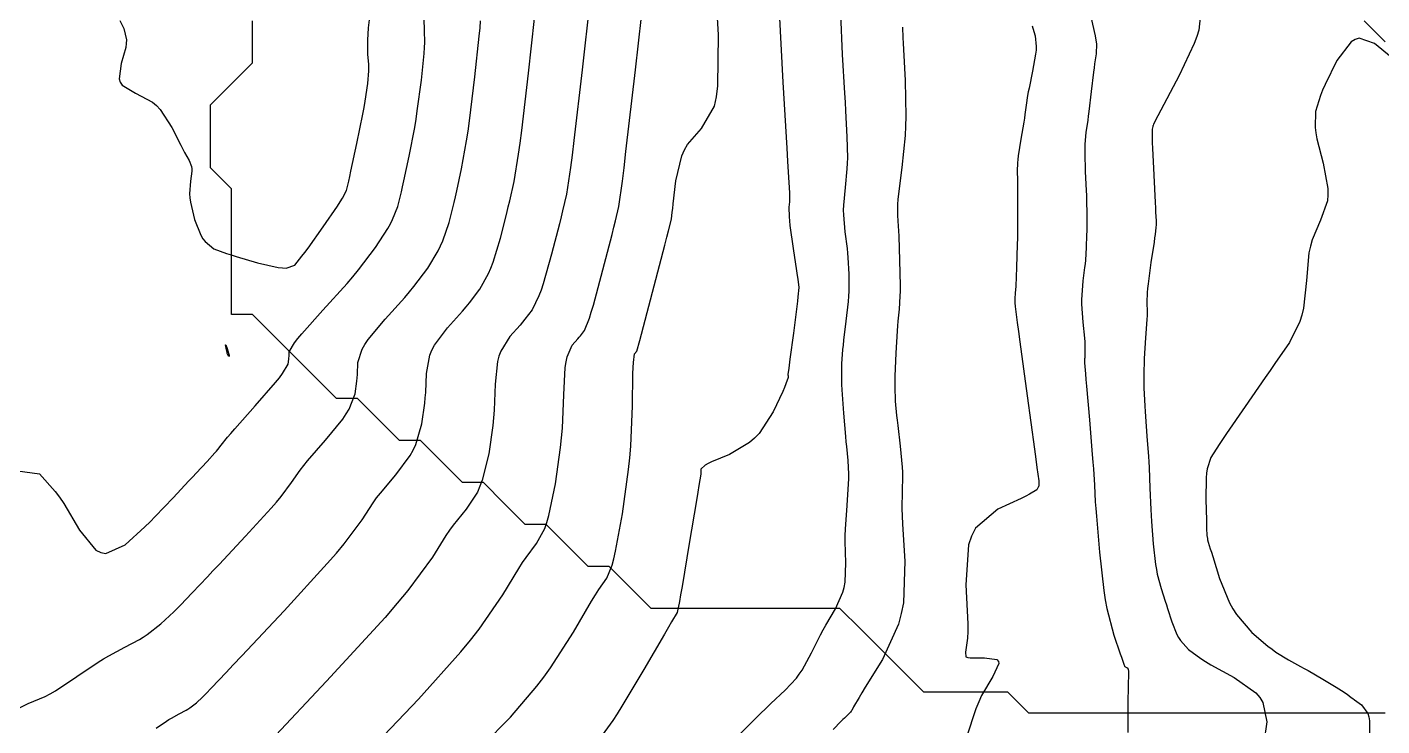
# Model space of a CAD drawing. Header units: metres. Extents: x 837117 to 838479, y 1189012 to 1191015.
# Drawn here: x 837510.4 to 837574.9, y 1190522.4 to 1190555.7 of the extents above; entities that cross this region are included whole.
import ezdxf

# ---------------------------------------------------------------- set-up
doc = ezdxf.new("R2010")
doc.units = ezdxf.units.M
doc.header["$LTSCALE"] = 0.3
for name, color, linetype in [('COTAS 10', 1, 'Continuous'), ('COTAS INT', 252, 'Continuous'), ('DRENAJE', 5, 'Continuous')]:
    doc.layers.add(name, color=color, linetype=linetype)

msp = doc.modelspace()

# ---------------------------------------------------------------- linework, layer by layer
at = {"layer": 'COTAS 10'}
for points in [[(837544.258, 1190521.907), (837545.322, 1190522.965), (837545.573, 1190523.209), (837545.806, 1190523.433), (837546.49, 1190524.068), (837547.025, 1190524.645), (837547.164, 1190524.832), (837547.298, 1190525.031), (837547.748, 1190525.848), (837548.18, 1190526.715), (837548.302, 1190526.945), (837548.426, 1190527.17), (837548.883, 1190527.948), (837549.243, 1190528.74), (837549.306, 1190528.975), (837549.353, 1190529.216), (837549.386, 1190530.144), (837549.351, 1190531.153), (837549.354, 1190531.445), (837549.362, 1190531.743), (837549.439, 1190532.868), (837549.516, 1190533.905), (837549.526, 1190534.148), (837549.53, 1190534.372), (837549.5, 1190535.02), (837549.428, 1190535.683), (837549.405, 1190535.916), (837549.381, 1190536.17), (837549.283, 1190537.267), (837549.205, 1190538.381), (837549.193, 1190538.646), (837549.185, 1190538.892), (837549.192, 1190539.623), (837549.245, 1190540.305), (837549.266, 1190540.52), (837549.291, 1190540.746), (837549.402, 1190541.658), (837549.503, 1190542.602), (837549.52, 1190542.849), (837549.533, 1190543.089), (837549.541, 1190543.904), (837549.5, 1190544.683), (837549.481, 1190544.9), (837549.459, 1190545.118), (837549.355, 1190545.912), (837549.28, 1190546.722), (837549.277, 1190546.951), (837549.281, 1190547.181), (837549.358, 1190548.028), (837549.448, 1190548.922), (837549.461, 1190549.182), (837549.469, 1190549.447), (837549.451, 1190550.447), (837549.384, 1190551.677), (837549.36, 1190552.087), (837549.335, 1190552.526), (837549.225, 1190554.362), (837549.142, 1190556.3)], [(837516.511, 1190522.269), (837516.998, 1190522.602), (837517.12, 1190522.678), (837517.237, 1190522.748), (837517.61, 1190522.942), (837517.94, 1190523.116), (837518.029, 1190523.172), (837518.118, 1190523.232), (837518.429, 1190523.478), (837518.726, 1190523.75), (837518.805, 1190523.827), (837518.883, 1190523.903), (837519.152, 1190524.184), (837519.842, 1190524.921), (837520.184, 1190525.285), (837520.592, 1190525.719), (837522.611, 1190527.862), (837524.669, 1190530.106), (837525.101, 1190530.602), (837525.474, 1190531.044), (837526.323, 1190532.19), (837526.85, 1190533.002), (837527.019, 1190533.234), (837527.199, 1190533.468), (837527.935, 1190534.339), (837528.614, 1190535.252), (837528.758, 1190535.513), (837528.883, 1190535.777), (837529.176, 1190536.762), (837529.313, 1190537.744), (837529.34, 1190538.007), (837529.362, 1190538.266), (837529.4, 1190539.168), (837529.557, 1190540.035), (837529.654, 1190540.271), (837529.773, 1190540.506), (837530.399, 1190541.344), (837531.108, 1190542.131), (837531.281, 1190542.334), (837531.443, 1190542.531), (837531.942, 1190543.19), (837532.355, 1190543.936), (837532.462, 1190544.189), (837532.567, 1190544.461), (837532.918, 1190545.61), (837533.22, 1190546.802), (837533.293, 1190547.102), (837533.361, 1190547.389), (837533.569, 1190548.316), (837533.784, 1190549.618), (837533.856, 1190550.141), (837533.934, 1190550.735), (837534.261, 1190553.468), (837534.548, 1190556.071)], [(837575.374, 1190554.24), (837574.58, 1190554.885), (837573.85, 1190555.143), (837573.654, 1190555.083), (837573.46, 1190554.967), (837572.78, 1190554.074), (837572.22, 1190552.933), (837572.103, 1190552.661), (837572.001, 1190552.408), (837571.768, 1190551.65), (837571.746, 1190550.886), (837571.777, 1190550.628), (837571.824, 1190550.351), (837572.128, 1190549.183), (837572.36, 1190547.978), (837572.361, 1190547.677), (837572.334, 1190547.391), (837572.011, 1190546.476), (837571.602, 1190545.535), (837571.521, 1190545.233), (837571.455, 1190544.912), (837571.335, 1190543.602), (837571.194, 1190542.278), (837571.115, 1190541.949), (837571.018, 1190541.637), (837570.522, 1190540.643), (837569.827, 1190539.635), (837569.604, 1190539.313), (837569.369, 1190538.972), (837568.41, 1190537.586), (837567.526, 1190536.298), (837567.337, 1190536.019), (837567.173, 1190535.774), (837566.783, 1190535.168), (837566.604, 1190534.625), (837566.573, 1190534.419), (837566.549, 1190534.19), (837566.532, 1190533.159), (837566.563, 1190532.174), (837566.57, 1190531.972), (837566.576, 1190531.801), (837566.594, 1190531.443), (837566.611, 1190531.3), (837566.616, 1190531.265), (837566.622, 1190531.233), (837566.648, 1190531.133), (837566.749, 1190530.816), (837566.802, 1190530.646), (837566.866, 1190530.441), (837567.19, 1190529.404), (837567.667, 1190528.237), (837567.829, 1190527.95), (837568.003, 1190527.679), (837568.737, 1190526.831), (837569.501, 1190526.176), (837569.693, 1190526.027), (837569.877, 1190525.892), (837570.474, 1190525.52), (837571.057, 1190525.208), (837571.232, 1190525.11), (837571.414, 1190525.008), (837572.119, 1190524.6), (837572.748, 1190524.222), (837572.881, 1190524.14), (837572.997, 1190524.066), (837573.269, 1190523.882), (837573.471, 1190523.731), (837573.543, 1190523.678), (837573.621, 1190523.622), (837573.961, 1190523.379), (837574.253, 1190522.966), (837574.301, 1190522.801), (837574.335, 1190522.614), (837574.34, 1190521.756)]]:
    msp.add_lwpolyline(points, dxfattribs=at)
at = {"layer": 'COTAS INT'}
for points in [[(837532.087, 1190521.456), (837533.393, 1190522.787), (837534.661, 1190524.266), (837534.991, 1190524.7), (837535.312, 1190525.145), (837536.396, 1190526.843), (837537.263, 1190528.313), (837537.448, 1190528.614), (837537.609, 1190528.871), (837537.989, 1190529.416), (837538.239, 1190530.036), (837538.318, 1190530.341), (837538.401, 1190530.702), (837538.735, 1190532.484), (837539.028, 1190534.584), (837539.085, 1190535.146), (837539.132, 1190535.7), (837539.213, 1190537.629), (837539.235, 1190539.147), (837539.244, 1190539.442), (837539.255, 1190539.682), (837539.303, 1190540.098), (837539.354, 1190540.155), (837539.367, 1190540.17), (837539.378, 1190540.184), (837539.415, 1190540.232), (837539.561, 1190540.736), (837539.643, 1190541.037), (837539.742, 1190541.41), (837540.247, 1190543.34), (837540.75, 1190545.28), (837540.848, 1190545.659), (837540.928, 1190545.969), (837541.066, 1190546.514), (837541.112, 1190546.854), (837541.134, 1190547.033), (837541.159, 1190547.25), (837541.286, 1190548.343), (837541.565, 1190549.538), (837541.687, 1190549.819), (837541.829, 1190550.079), (837542.504, 1190550.838), (837543.115, 1190551.898), (837543.216, 1190552.347), (837543.288, 1190552.865), (837543.305, 1190555.296), (837543.172, 1190557.734)], [(837514.783, 1190555.988), (837514.973, 1190555.601), (837515.093, 1190555.056), (837515.088, 1190554.88), (837515.065, 1190554.694), (837514.842, 1190553.932), (837514.746, 1190553.209), (837514.803, 1190553.047), (837514.896, 1190552.902), (837515.535, 1190552.517), (837516.333, 1190552.099), (837516.527, 1190551.933), (837516.709, 1190551.746), (837517.266, 1190550.888), (837517.685, 1190550.039), (837517.78, 1190549.857), (837517.865, 1190549.698), (837518.093, 1190549.314), (837518.204, 1190549.021), (837518.214, 1190548.919), (837518.216, 1190548.808), (837518.149, 1190548.331), (837518.101, 1190547.726), (837518.115, 1190547.533), (837518.141, 1190547.33), (837518.332, 1190546.507), (837518.639, 1190545.749), (837518.737, 1190545.587), (837518.842, 1190545.446), (837519.267, 1190545.111), (837519.868, 1190544.885), (837520.083, 1190544.813), (837520.318, 1190544.738), (837521.344, 1190544.433), (837522.323, 1190544.214), (837522.529, 1190544.193), (837522.707, 1190544.19), (837523.117, 1190544.319), (837523.462, 1190544.747), (837523.6, 1190544.931), (837523.756, 1190545.143), (837524.47, 1190546.147), (837525.149, 1190547.137), (837525.282, 1190547.34), (837525.391, 1190547.513), (837525.589, 1190547.88), (837525.69, 1190548.324), (837525.738, 1190548.546), (837525.795, 1190548.81), (837526.073, 1190550.118), (837526.358, 1190551.521), (837526.419, 1190551.845), (837526.472, 1190552.141), (837526.597, 1190552.976), (837526.644, 1190553.589), (837526.647, 1190553.744), (837526.645, 1190553.894), (837526.606, 1190554.383), (837526.595, 1190555.064), (837526.612, 1190555.335), (837526.638, 1190555.641), (837526.803, 1190557.042)], [(837527.031, 1190521.57), (837529.015, 1190523.648), (837531.04, 1190525.905), (837531.498, 1190526.46), (837531.912, 1190526.984), (837533.038, 1190528.625), (837533.792, 1190529.876), (837533.972, 1190530.154), (837534.139, 1190530.403), (837534.638, 1190531.057), (837535.031, 1190531.775), (837535.132, 1190532.065), (837535.229, 1190532.394), (837535.549, 1190533.91), (837535.79, 1190535.638), (837535.837, 1190536.1), (837535.875, 1190536.555), (837535.942, 1190538.142), (837536.009, 1190539.443), (837536.047, 1190539.718), (837536.094, 1190539.957), (837536.335, 1190540.513), (837536.605, 1190540.813), (837536.671, 1190540.891), (837536.733, 1190540.966), (837536.924, 1190541.218), (837537.159, 1190541.802), (837537.249, 1190542.088), (837537.35, 1190542.427), (837537.804, 1190544.096), (837538.24, 1190545.788), (837538.33, 1190546.14), (837538.405, 1190546.442), (837538.567, 1190547.115), (837538.732, 1190548.324), (837538.81, 1190548.965), (837538.902, 1190549.738), (837539.352, 1190553.633), (837539.792, 1190557.464)], [(837537.183, 1190556.899), (837536.816, 1190553.632), (837536.421, 1190550.267), (837536.335, 1190549.573), (837536.259, 1190548.984), (837536.068, 1190547.715), (837535.883, 1190546.916), (837535.811, 1190546.621), (837535.73, 1190546.295), (837535.361, 1190544.853), (837534.958, 1190543.444), (837534.856, 1190543.138), (837534.757, 1190542.869), (837534.433, 1190542.204), (837534.088, 1190541.749), (837533.976, 1190541.613), (837533.857, 1190541.472), (837533.367, 1190540.928), (837532.934, 1190540.232), (837532.85, 1190539.995), (837532.783, 1190539.739), (837532.671, 1190538.655), (837532.618, 1190537.411), (837532.588, 1190537.054), (837532.552, 1190536.691), (837532.363, 1190535.336), (837532.056, 1190534.086), (837531.945, 1190533.789), (837531.822, 1190533.513), (837531.286, 1190532.698), (837530.669, 1190531.936), (837530.496, 1190531.694), (837530.321, 1190531.439), (837529.68, 1190530.408), (837528.513, 1190528.823), (837528.006, 1190528.219), (837527.42, 1190527.544), (837524.638, 1190524.508), (837521.975, 1190521.684)], [(837546.199, 1190556.392), (837546.373, 1190553.051), (837546.564, 1190549.902), (837546.601, 1190549.276), (837546.633, 1190548.757), (837546.69, 1190547.768), (837546.695, 1190547.485), (837546.693, 1190547.41), (837546.69, 1190547.336), (837546.664, 1190547.083), (837546.675, 1190546.635), (837546.694, 1190546.439), (837546.72, 1190546.211), (837546.874, 1190545.127), (837547.036, 1190544.057), (837547.067, 1190543.838), (837547.093, 1190543.653), (837547.136, 1190543.263), (837547.1, 1190542.824), (837547.075, 1190542.608), (837547.045, 1190542.35), (837546.882, 1190541.08), (837546.719, 1190539.843), (837546.663, 1190539.416), (837546.623, 1190539.113), (837546.624, 1190539.09), (837546.625, 1190539.077), (837546.627, 1190539.061), (837546.634, 1190538.979), (837546.529, 1190538.665), (837546.46, 1190538.504), (837546.373, 1190538.31), (837545.914, 1190537.341), (837545.247, 1190536.311), (837545.028, 1190536.079), (837544.795, 1190535.87), (837543.831, 1190535.309), (837542.979, 1190534.951), (837542.815, 1190534.871), (837542.684, 1190534.799), (837542.472, 1190534.605), (837542.468, 1190534.482), (837542.467, 1190534.455), (837542.466, 1190534.43), (837542.465, 1190534.362), (837542.382, 1190533.825), (837542.329, 1190533.504), (837542.264, 1190533.109), (837541.922, 1190531.058), (837541.574, 1190529.01), (837541.505, 1190528.616), (837541.448, 1190528.298), (837541.341, 1190527.774), (837541.079, 1190527.338), (837540.925, 1190527.075), (837540.735, 1190526.749), (837539.753, 1190525.06), (837538.711, 1190523.306), (837538.483, 1190522.941), (837538.281, 1190522.627), (837537.77, 1190521.927)], [(837566.28, 1190556.262), (837566.2, 1190555.517), (837566.105, 1190555.222), (837565.979, 1190554.89), (837565.261, 1190553.369), (837564.25, 1190551.433), (837564.049, 1190551.049), (837564.024, 1190550.983), (837564.017, 1190550.958), (837564.009, 1190550.93), (837563.981, 1190550.804), (837563.974, 1190550.379), (837563.981, 1190550.162), (837563.99, 1190549.903), (837564.054, 1190548.607), (837564.124, 1190547.314), (837564.137, 1190547.057), (837564.148, 1190546.844), (837564.165, 1190546.435), (837564.165, 1190546.311), (837564.164, 1190546.277), (837564.164, 1190546.243), (837564.16, 1190546.122), (837564.12, 1190545.792), (837564.097, 1190545.627), (837564.069, 1190545.429), (837563.923, 1190544.449), (837563.784, 1190543.433), (837563.76, 1190543.213), (837563.743, 1190543.02), (837563.733, 1190542.544), (837563.743, 1190542.103), (837563.737, 1190541.93), (837563.729, 1190541.737), (837563.668, 1190540.858), (837563.606, 1190539.872), (837563.596, 1190539.611), (837563.59, 1190539.355), (837563.592, 1190538.474), (837563.627, 1190537.606), (837563.641, 1190537.358), (837563.657, 1190537.108), (837563.729, 1190536.176), (837563.802, 1190535.217), (837563.818, 1190534.948), (837563.833, 1190534.678), (837563.873, 1190533.694), (837563.915, 1190532.684), (837563.931, 1190532.398), (837563.949, 1190532.11), (837564.03, 1190531.048), (837564.144, 1190530.065), (837564.183, 1190529.826), (837564.225, 1190529.602), (837564.404, 1190528.917), (837564.604, 1190528.315), (837564.659, 1190528.144), (837564.715, 1190527.972), (837564.917, 1190527.334), (837565.161, 1190526.736), (837565.244, 1190526.589), (837565.333, 1190526.45), (837565.709, 1190526.016), (837566.298, 1190525.578), (837566.522, 1190525.437), (837566.771, 1190525.288), (837567.89, 1190524.677), (837568.915, 1190523.947), (837569.105, 1190523.724), (837569.254, 1190523.49), (837569.454, 1190522.568), (837569.303, 1190521.589)], [(837509.586, 1190523.03), (837510.419, 1190523.448), (837511.216, 1190523.772), (837511.462, 1190523.901), (837511.719, 1190524.048), (837512.739, 1190524.722), (837513.753, 1190525.415), (837514.007, 1190525.574), (837514.249, 1190525.719), (837515.026, 1190526.124), (837515.713, 1190526.484), (837515.899, 1190526.601), (837516.083, 1190526.726), (837516.731, 1190527.238), (837517.348, 1190527.805), (837517.513, 1190527.964), (837517.675, 1190528.123), (837518.236, 1190528.708), (837518.956, 1190529.483), (837519.218, 1190529.763), (837519.507, 1190530.071), (837520.774, 1190531.419), (837521.989, 1190532.743), (837522.244, 1190533.036), (837522.464, 1190533.297), (837522.965, 1190533.973), (837523.378, 1190534.565), (837523.543, 1190534.774), (837523.729, 1190535.001), (837524.584, 1190535.98), (837525.406, 1190536.99), (837525.571, 1190537.237), (837525.71, 1190537.469), (837525.99, 1190538.188), (837526.075, 1190538.798), (837526.091, 1190538.961), (837526.105, 1190539.121), (837526.128, 1190539.681), (837526.331, 1190540.33), (837526.457, 1190540.548), (837526.613, 1190540.781), (837527.431, 1190541.759), (837528.359, 1190542.789), (837528.585, 1190543.055), (837528.798, 1190543.313), (837529.452, 1190544.175), (837529.953, 1190545.003), (837530.069, 1190545.239), (837530.175, 1190545.478), (837530.475, 1190546.366), (837530.71, 1190547.31), (837530.775, 1190547.583), (837530.839, 1190547.863), (837531.071, 1190548.917), (837531.309, 1190550.253), (837531.377, 1190550.709), (837531.446, 1190551.204), (837531.706, 1190553.304), (837531.913, 1190555.244), (837531.949, 1190555.637), (837531.976, 1190555.968)], [(837509.909, 1190534.534), (837510.958, 1190534.387), (837511.706, 1190533.547), (837511.912, 1190533.266), (837512.118, 1190532.965), (837512.858, 1190531.7), (837513.64, 1190530.739), (837513.873, 1190530.629), (837514.112, 1190530.587), (837515.033, 1190530.998), (837515.971, 1190531.859), (837516.221, 1190532.101), (837516.467, 1190532.343), (837517.32, 1190533.232), (837518.071, 1190534.045), (837518.252, 1190534.24), (837518.421, 1190534.423), (837518.938, 1190534.975), (837519.309, 1190535.38), (837519.387, 1190535.469), (837519.454, 1190535.549), (837519.607, 1190535.756), (837519.907, 1190536.129), (837520.067, 1190536.313), (837520.259, 1190536.533), (837521.232, 1190537.621), (837522.197, 1190538.729), (837522.385, 1190538.961), (837522.538, 1190539.161), (837522.803, 1190539.614), (837522.836, 1190539.851), (837522.843, 1190539.914), (837522.848, 1190539.977), (837522.857, 1190540.194), (837523.104, 1190540.626), (837523.26, 1190540.824), (837523.453, 1190541.056), (837524.463, 1190542.175), (837525.611, 1190543.448), (837525.89, 1190543.777), (837526.152, 1190544.096), (837526.961, 1190545.161), (837527.551, 1190546.07), (837527.675, 1190546.29), (837527.783, 1190546.495), (837528.032, 1190547.123), (837528.2, 1190547.817), (837528.256, 1190548.064), (837528.317, 1190548.336), (837528.572, 1190549.517), (837528.833, 1190550.887), (837528.898, 1190551.277), (837528.959, 1190551.673), (837529.152, 1190553.14), (837529.278, 1190554.416), (837529.298, 1190554.691), (837529.311, 1190554.931), (837529.301, 1190555.513), (837529.292, 1190556.057)], [(837552.078, 1190555.673), (837552.106, 1190555.15), (837552.119, 1190554.897), (837552.135, 1190554.598), (837552.211, 1190553.126), (837552.242, 1190551.408), (837552.229, 1190550.954), (837552.207, 1190550.508), (837552.051, 1190548.974), (837551.887, 1190547.727), (837551.86, 1190547.462), (837551.84, 1190547.233), (837551.837, 1190546.696), (837551.883, 1190546.178), (837551.895, 1190545.961), (837551.907, 1190545.712), (837551.946, 1190544.546), (837551.966, 1190543.355), (837551.965, 1190543.09), (837551.961, 1190542.854), (837551.922, 1190542.236), (837551.862, 1190541.65), (837551.845, 1190541.434), (837551.827, 1190541.194), (837551.761, 1190540.133), (837551.715, 1190539.043), (837551.711, 1190538.785), (837551.71, 1190538.546), (837551.737, 1190537.84), (837551.803, 1190537.157), (837551.827, 1190536.933), (837551.854, 1190536.693), (837551.971, 1190535.698), (837552.068, 1190534.707), (837552.081, 1190534.469), (837552.089, 1190534.247), (837552.072, 1190533.579), (837552.058, 1190532.719), (837552.068, 1190532.377), (837552.085, 1190531.99), (837552.196, 1190530.216), (837552.124, 1190528.24), (837552.025, 1190527.726), (837551.891, 1190527.226), (837551.124, 1190525.539), (837550.31, 1190524.221), (837550.147, 1190523.954), (837550.012, 1190523.73), (837549.75, 1190523.274), (837549.66, 1190523.11), (837549.633, 1190523.07), (837549.605, 1190523.033), (837549.498, 1190522.918), (837549.318, 1190522.747), (837549.244, 1190522.675), (837549.16, 1190522.592), (837548.77, 1190522.202)], [(837558.257, 1190555.724), (837558.291, 1190555.625), (837558.407, 1190555.245), (837558.454, 1190554.745), (837558.446, 1190554.571), (837558.428, 1190554.381), (837558.285, 1190553.567), (837558.114, 1190552.764), (837558.078, 1190552.581), (837558.047, 1190552.415), (837557.977, 1190551.957), (837557.915, 1190551.497), (837557.89, 1190551.33), (837557.861, 1190551.145), (837557.726, 1190550.332), (837557.602, 1190549.534), (837557.579, 1190549.359), (837557.562, 1190549.203), (837557.543, 1190548.806), (837557.556, 1190548.371), (837557.559, 1190548.192), (837557.562, 1190547.987), (837557.569, 1190547.033), (837557.565, 1190545.919), (837557.56, 1190545.613), (837557.554, 1190545.308), (837557.516, 1190544.216), (837557.476, 1190543.326), (837557.467, 1190543.149), (837557.459, 1190543.002), (837557.439, 1190542.718), (837557.432, 1190542.61), (837557.432, 1190542.573), (837557.434, 1190542.532), (837557.448, 1190542.361), (837557.548, 1190541.591), (837557.604, 1190541.173), (837557.673, 1190540.667), (837558.022, 1190538.099), (837558.367, 1190535.562), (837558.433, 1190535.076), (837558.487, 1190534.683), (837558.573, 1190534.043), (837558.575, 1190534.018), (837558.576, 1190534.013), (837558.576, 1190533.998), (837558.578, 1190533.979), (837558.579, 1190533.968), (837558.58, 1190533.955), (837558.586, 1190533.889), (837558.573, 1190533.799), (837558.563, 1190533.772), (837558.55, 1190533.743), (837558.478, 1190533.628), (837558.137, 1190533.412), (837557.955, 1190533.319), (837557.735, 1190533.211), (837556.623, 1190532.705), (837555.56, 1190531.787), (837555.371, 1190531.42), (837555.228, 1190531.003), (837555.093, 1190529.093), (837555.19, 1190527.244), (837555.194, 1190526.867), (837555.187, 1190526.548), (837555.077, 1190525.883), (837555.108, 1190525.67), (837555.191, 1190525.636), (837555.305, 1190525.613), (837555.984, 1190525.621), (837556.586, 1190525.533), (837556.652, 1190525.449), (837556.674, 1190525.341), (837556.392, 1190524.734), (837555.853, 1190523.82), (837555.714, 1190523.517), (837555.579, 1190523.193), (837555.128, 1190521.842)], [(837561.051, 1190556.163), (837561.266, 1190555.255), (837561.301, 1190555.052), (837561.325, 1190554.871), (837561.32, 1190554.393), (837561.236, 1190553.911), (837561.21, 1190553.727), (837561.183, 1190553.522), (837561.074, 1190552.597), (837560.964, 1190551.649), (837560.936, 1190551.429), (837560.91, 1190551.227), (837560.824, 1190550.649), (837560.772, 1190550.086), (837560.766, 1190549.893), (837560.765, 1190549.684), (837560.794, 1190548.796), (837560.838, 1190547.876), (837560.847, 1190547.647), (837560.854, 1190547.429), (837560.867, 1190546.734), (837560.865, 1190546.115), (837560.862, 1190545.945), (837560.859, 1190545.776), (837560.838, 1190545.169), (837560.798, 1190544.559), (837560.782, 1190544.388), (837560.764, 1190544.215), (837560.681, 1190543.583), (837560.622, 1190542.893), (837560.619, 1190542.683), (837560.621, 1190542.465), (837560.68, 1190541.613), (837560.754, 1190540.844), (837560.766, 1190540.679), (837560.775, 1190540.534), (837560.78, 1190540.182), (837560.767, 1190539.973), (837560.765, 1190539.917), (837560.763, 1190539.863), (837560.764, 1190539.676), (837560.801, 1190539.15), (837560.823, 1190538.883), (837560.85, 1190538.562), (837560.988, 1190536.964), (837561.128, 1190535.304), (837561.156, 1190534.944), (837561.179, 1190534.628), (837561.225, 1190533.846), (837561.27, 1190533.053), (837561.294, 1190532.729), (837561.323, 1190532.361), (837561.465, 1190530.653), (837561.677, 1190528.829), (837561.749, 1190528.387), (837561.828, 1190527.972), (837562.159, 1190526.7), (837562.458, 1190525.814), (837562.516, 1190525.642), (837562.563, 1190525.503), (837562.644, 1190525.264), (837562.655, 1190525.235), (837562.663, 1190525.221), (837562.681, 1190525.201), (837562.709, 1190525.18), (837562.72, 1190525.173), (837562.732, 1190525.166), (837562.785, 1190525.137), (837562.832, 1190525.074), (837562.84, 1190525.046), (837562.846, 1190525.013), (837562.848, 1190524.855), (837562.835, 1190524.312), (837562.832, 1190524.036), (837562.829, 1190523.705), (837562.817, 1190522.058)], [(837519.983, 1190539.969), (837519.915, 1190540.082), (837519.904, 1190540.118), (837519.893, 1190540.161), (837519.844, 1190540.375), (837519.818, 1190540.529), (837519.821, 1190540.535), (837519.829, 1190540.525), (837519.892, 1190540.356), (837519.965, 1190540.133), (837519.978, 1190540.089), (837519.987, 1190540.054), (837519.997, 1190539.988), (837519.983, 1190539.969)]]:
    msp.add_lwpolyline(points, dxfattribs=at)
at = {"layer": 'DRENAJE'}
for points in [[(837575.09, 1190522.976, 0), (837574.09, 1190522.976, 0), (837573.091, 1190522.976, 0), (837572.091, 1190522.976, 0), (837571.091, 1190522.976, 0), (837570.092, 1190522.976, 0), (837569.092, 1190522.976, 0), (837568.092, 1190522.976, 0), (837567.093, 1190522.976, 0), (837566.093, 1190522.976, 0), (837565.093, 1190522.976, 0), (837564.094, 1190522.976, 0), (837563.094, 1190522.976, 0), (837562.094, 1190522.976, 0), (837561.095, 1190522.976, 0), (837560.095, 1190522.976, 0), (837559.095, 1190522.976, 0), (837558.096, 1190522.976, 0), (837557.096, 1190523.976, 0), (837556.096, 1190523.976, 0), (837555.097, 1190523.976, 0), (837554.097, 1190523.976, 0), (837553.097, 1190523.976, 0), (837552.098, 1190524.975, 0), (837551.098, 1190525.975, 0), (837550.098, 1190526.975, 0), (837549.099, 1190527.974, 0), (837548.099, 1190527.974, 0), (837547.099, 1190527.974, 0), (837546.1, 1190527.974, 0), (837545.1, 1190527.974, 0), (837544.1, 1190527.974, 0), (837543.101, 1190527.974, 0), (837542.101, 1190527.974, 0), (837541.101, 1190527.974, 0), (837540.102, 1190527.974, 0), (837539.102, 1190528.974, 0), (837538.102, 1190529.974, 0), (837537.103, 1190529.974, 0), (837536.103, 1190530.973, 0), (837535.103, 1190531.973, 0), (837534.104, 1190531.973, 0), (837533.104, 1190532.973, 0), (837532.105, 1190533.972, 0), (837531.105, 1190533.972, 0), (837530.105, 1190534.972, 0), (837529.106, 1190535.972, 0), (837528.106, 1190535.972, 0), (837527.106, 1190536.971, 0), (837526.107, 1190537.971, 0), (837525.107, 1190537.971, 0), (837524.107, 1190538.971, 0), (837523.108, 1190539.97, 0), (837522.108, 1190540.97, 0), (837521.108, 1190541.97, 0), (837520.109, 1190541.97, 0), (837520.109, 1190542.969, 0), (837520.109, 1190543.969, 0), (837520.109, 1190544.969, 0), (837520.109, 1190545.968, 0), (837520.109, 1190546.968, 0), (837520.109, 1190547.968, 0), (837519.109, 1190548.967, 0), (837519.109, 1190549.967, 0), (837519.109, 1190550.967, 0), (837519.109, 1190551.966, 0), (837520.109, 1190552.966, 0), (837521.108, 1190553.966, 0), (837521.108, 1190554.965, 0), (837521.108, 1190555.965, 0)], [(837575.09, 1190554.965, 0), (837574.09, 1190555.965, 0)]]:
    msp.add_polyline3d(points, dxfattribs=at)

doc.saveas('drawing.dxf')
